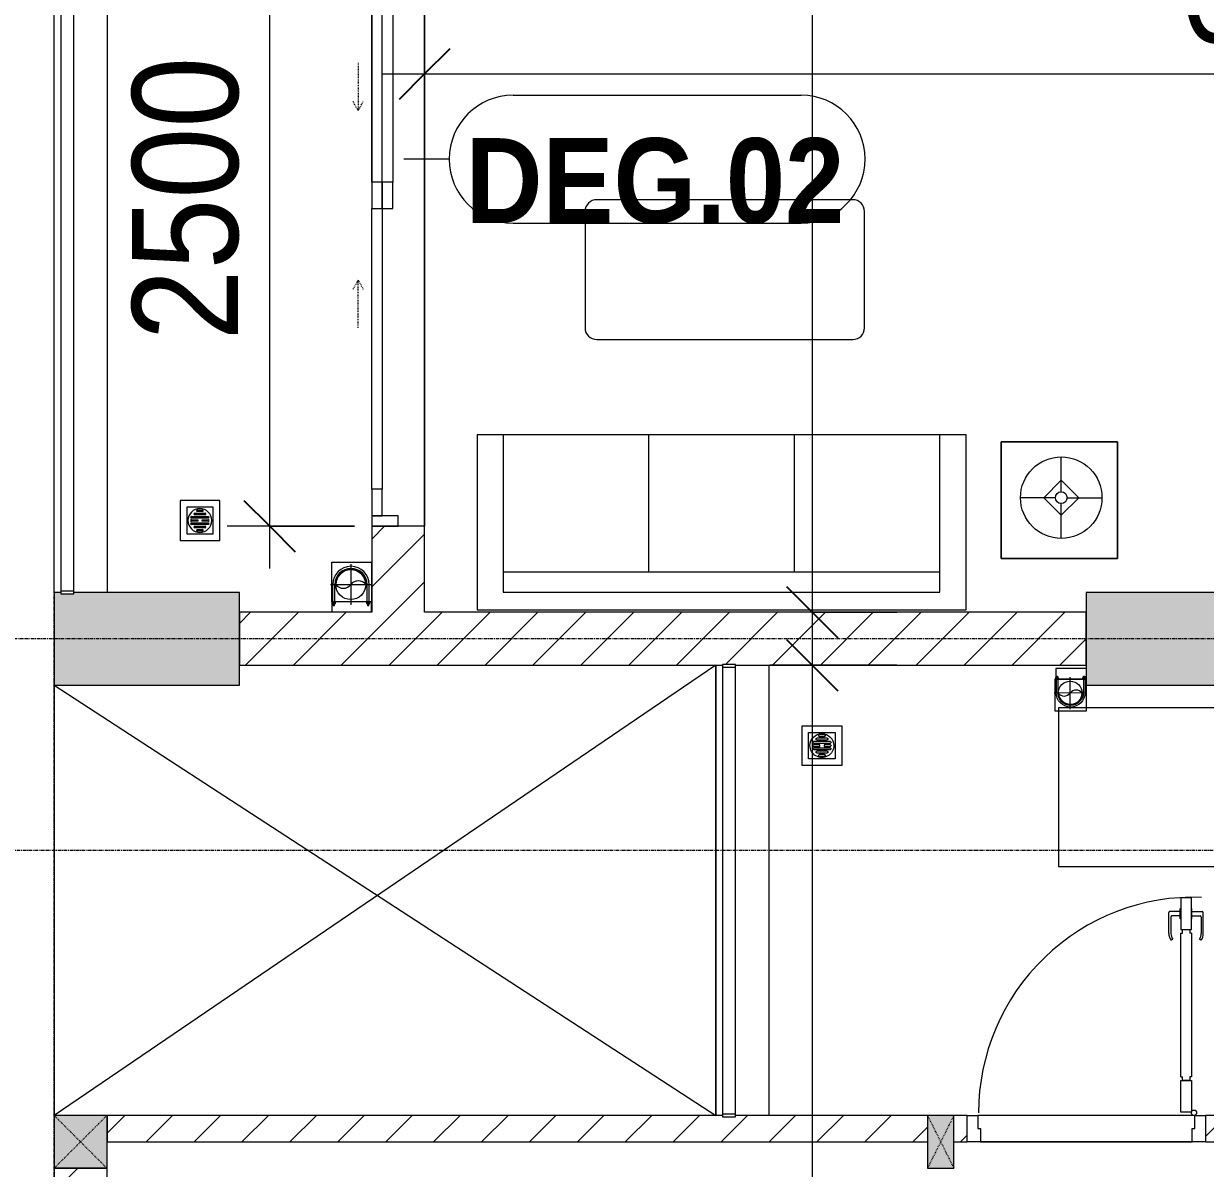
# Model space of a CAD drawing. Header units: millimetres. Extents: x 962 to 239635, y -15958 to 82755.
# Drawn here: x 95288 to 99753, y 43337 to 47660 of the extents above; entities that cross this region are included whole.
import ezdxf

# ---------------------------------------------------------------- set-up
doc = ezdxf.new("R2010")
doc.units = ezdxf.units.MM
for name, pattern in [('Dash', [6, 3, -3]), ('Grid Line', [22.225, 12.7, -3.175, 3.175, -3.175]), ('IMPORT-CENTER _2_', [40.64, 25.4, -5.08, 5.08, -5.08])]:
    doc.linetypes.add(name, pattern=pattern)
for name, color, linetype, lineweight in [('0-1', 7, 'Continuous', 5), ('A-ANNO-DIMS', 211, 'Continuous', 9), ('A-ANNO-DIMS-160', 211, 'Continuous', 9), ('A-DETL-GENF-1', 9, 'Continuous', 9), ('A-DETL-THIN-1', 151, 'Continuous', 9), ('A-DOOR', 31, 'Continuous', 9), ('A-DOOR-1', 254, 'Continuous', 9), ('A-DOOR-2', 9, 'Continuous', 9), ('A-DOOR-FRAM', 31, 'Continuous', 9), ('A-DOOR-HDLN', 31, 'Dash', 9), ('A-DOOR-IDEN', 31, 'Continuous', 9), ('A-FLOR-1', 250, 'Continuous', 9), ('A-FLOR-2', 9, 'Continuous', 9), ('A-FLOR-HRAL', 11, 'Continuous', 9), ('A-FLOR-HRAL-1', 254, 'Continuous', 9), ('A-FLOR-HRAL-2', 9, 'Continuous', 9), ('A-WALL', 113, 'Continuous', 9), ('A-WALL-1', 253, 'Continuous', 18), ('A-WALL-2', 9, 'Continuous', 9), ('A-WALL-3', 113, 'Continuous', 18), ('A-WALL-PATT-1', 10, 'Continuous', 9), ('A-WALL-PATT-2', 111, 'Continuous', 9), ('G-IMPT', 8, 'Continuous', 9), ('G-IMPT-1', 254, 'Continuous', 9), ('G-IMPT-2', 8, 'IMPORT-CENTER _2_', 9), ('I-FURN', 30, 'Continuous', 9), ('I-FURN-1', 254, 'Continuous', 9), ('M-EQPM', 50, 'Continuous', 9), ('S-COLS', 52, 'Continuous', 9), ('S-COLS-1', 52, 'Continuous', 5), ('S-COLS-2', 7, 'Continuous', 18), ('S-COLS-3', 254, 'Continuous', 9), ('S-COLS-4', 253, 'Continuous', 18), ('S-COLS-5', 52, 'Dash', 9), ('S-COLS-6', 52, 'Continuous', 18), ('S-COLS-HDLN', 52, 'Dash', 9), ('S-COLS-HDLN-1', 9, 'Dash', 9), ('S-GRID-1', 1, 'Grid Line', 9)]:
    doc.layers.add(name, color=color, linetype=linetype, lineweight=lineweight)
doc.styles.add('Arial_B_6', font='arialbd_0.ttf', dxfattribs={"width": 0.9, "height": 320})
doc.styles.add('UTM Avo', font='UTM Avo.ttf', dxfattribs={"width": 0.9, "height": 400})
doc.dimstyles.new('1_Dim_chi_tiet_2_5', dxfattribs={"dimscale": 304.8, "dimtxt": 399.720379, "dimasz": 0.629921, "dimexe": 0.524934, "dimexo": 0.0625, "dimgap": 0.052493, "dimtad": 1, "dimdec": 0, "dimrnd": 5, "dimzin": 0, "dimdsep": 46, "dimtxsty": 'UTM Avo', "dimblk1": 'OBLIQUE', "dimblk2": 'OBLIQUE', "dimsah": 1, "dimcen": 0.09, "dimdle": 0.524934, "dimazin": 0, "dimtfac": 1, "dimtdec": 4, "dimtix": 1, "dimtmove": 0, "dimatfit": 3, "dimfxl": 1.049869, "dimfxlon": 1, "dimtvp": 1, "dimtolj": 1, "dimtzin": 0, "dimarcsym": 2})
pattern_1 = [(45, (0, 0), (-90.50967, 90.50967), [])]
pattern_2 = [(45, (61750.9, 0), (-90.50967, 90.50967), [])]

# ---------------------------------------------------------------- blocks, each defined once
blk = doc.blocks.new('NCV_TKTC_KET CAU_rvt-1-TKCS_MB TẦNG 2')
at = {"layer": 'S-COLS-1'}
for points in [[(34352.6, 45161.9), (34352.6, 45511.9), (33727.6, 45511.9), (33727.6, 45506.9), (33677.6, 45506.9), (33677.6, 45511.9), (33652.6, 45511.9), (33652.6, 45161.9), (33727.6, 45161.9)], [(38852.6, 45161.9), (38852.6, 45511.9), (37552.6, 45511.9), (37552.6, 45161.9), (38381.4, 45161.9)]]:
    blk.add_hatch(color=256, dxfattribs=at).paths.add_polyline_path(points)
at = {"layer": 'A-FLOR-1'}
blk.add_line((36152.5, 45236.9), (36152.5, 43536.9), dxfattribs=at)
at = {"layer": 'S-COLS-2'}
for p, q in [((33652.6, 45511.9), (33652.6, 45161.9)), ((33677.6, 45511.9), (33652.6, 45511.9)), ((34352.6, 45511.9), (33727.6, 45511.9)), ((34352.6, 45161.9), (34352.6, 45511.9)), ((37552.6, 45511.9), (37552.6, 45161.9)), ((38852.6, 45511.9), (37552.6, 45511.9)), ((33652.6, 45161.9), (34352.6, 45161.9)), ((37552.6, 45161.9), (38852.6, 45161.9))]:
    blk.add_line(p, q, dxfattribs=at)
blk = doc.blocks.new('LOBBY_SOFA_1 - LOBBY_SOFA_1-901220-TKCS_MB TẦNG 2')
at = {"layer": 'I-FURN'}
for p, q in [((-2556, 0), (-2556, -660)), ((-708, 0), (-2556, 0)), ((-708, -660), (-708, 0)), ((-2457, -66), (-2457, -660)), ((-807, -66), (-2457, -66)), ((-807, -660), (-807, -66)), ((-807, -143), (-2457, -143)), ((-1907, -143), (-1907, -660)), ((-1357, -143), (-1357, -660)), ((-3128.2, -193.5), (-2688.2, -193.5)), ((-3128.2, -633.5), (-3128.2, -193.5)), ((-2688.2, -193.5), (-2688.2, -633.5)), ((-2915.4, -269), (-2915.4, -401)), ((-2915.4, -357), (-2981.4, -423)), ((-2849.4, -423), (-2915.4, -357)), ((-2937.4, -423), (-3069.4, -423)), ((-2981.4, -423), (-2915.4, -489)), ((-2915.4, -489), (-2849.4, -423)), ((-2915.4, -445), (-2915.4, -577)), ((-2893.4, -423), (-2761.4, -423)), ((-2688.2, -633.5), (-3128.2, -633.5)), ((-2556, -660), (-708, -660)), ((-1160.3, -1020.5), (-2128.3, -1020.5)), ((-2172.3, -1064.5), (-2172.3, -1504.5)), ((-1116.3, -1504.5), (-1116.3, -1064.5)), ((-2128.3, -1548.5), (-1160.3, -1548.5))]:
    blk.add_line(p, q, dxfattribs=at)
for radius in [154, 22]:
    blk.add_circle((-2915.4, -423), radius, dxfattribs=at)
for centre, start, end in [((-2128.3, -1064.5), 90, 180), ((-1160.3, -1064.5), 0, 90), ((-2128.3, -1504.5), 180, 270), ((-1160.3, -1504.5), 270, 0)]:
    blk.add_arc(centre, 44, start, end, dxfattribs=at)
at = {"layer": 'I-FURN-1'}
for p, q in [((-708, 0), (-2556, 0)), ((-2556, 0), (-2556, -660)), ((-708, -660), (-708, 0)), ((-2688.2, -193.5), (-3128.2, -193.5)), ((-3128.2, -193.5), (-3128.2, -633.5)), ((-2688.2, -633.5), (-2688.2, -193.5)), ((-3128.2, -633.5), (-2688.2, -633.5)), ((-2556, -660), (-708, -660)), ((-1160.3, -1020.5), (-2128.3, -1020.5)), ((-2172.3, -1064.5), (-2172.3, -1504.5)), ((-1116.3, -1504.5), (-1116.3, -1064.5)), ((-2128.3, -1548.5), (-1160.3, -1548.5))]:
    blk.add_line(p, q, dxfattribs=at)
for centre, start, end in [((-2128.3, -1064.5), 90, 180), ((-1160.3, -1064.5), 0, 90), ((-2128.3, -1504.5), 180, 270), ((-1160.3, -1504.5), 270, 0)]:
    blk.add_arc(centre, 44, start, end, dxfattribs=at)
blk = doc.blocks.new('MAY GIAT - MAY GIAT_dwg-348053-TKCS_MB TẦNG 2')
at = {"layer": 'G-IMPT-1', "flags": 128}
blk.add_lwpolyline([(5, 596.6), (5, 2.3), (605, 2.3), (605, 596.6)], close=True, dxfattribs=at)
blk = doc.blocks.new('MAY GIAT - MAY GIAT-348233-TKCS_MB TẦNG 2')
at = {"layer": 'I-FURN-1'}
for p, q in [((5, 596.6), (5, 2.3)), ((605, 596.6), (5, 596.6)), ((605, 2.3), (605, 596.6)), ((5, 2.3), (605, 2.3))]:
    blk.add_line(p, q, dxfattribs=at)
blk.add_blockref('MAY GIAT - MAY GIAT_dwg-348053-TKCS_MB TẦNG 2', (0, 0))
blk = doc.blocks.new('Railing - 50 x 10mm-901205-TKCS_MB TẦNG 2')
at = {"layer": 'A-FLOR-HRAL-2'}
for p, q in [((25, 5), (-25, 5)), ((-25, 5), (-25, -5)), ((25, -5), (25, 5)), ((-25, -5), (25, -5))]:
    blk.add_line(p, q, dxfattribs=at)
blk = doc.blocks.new('Railing - Railing-885226-TKCS_MB TẦNG 2')
at = {"layer": 'A-FLOR-HRAL-2'}
for p, q in [((13269.1, 35969.6), (13269.1, 34280.8)), ((13319.1, 34280.8), (13319.1, 35969.6))]:
    blk.add_line(p, q, dxfattribs=at)
for p in [(13294.1, 35974.6), (13294.1, 34275.8)]:
    blk.add_blockref('Railing - 50 x 10mm-901205-TKCS_MB TẦNG 2', p)
blk = doc.blocks.new('DOOR_CW_01 CANH MO-PANEL KINH - DIG_01-900x2200-CỬA NHÔM KÍNH-901215-TKCS_MB TẦNG 2')
at = {"layer": 'A-DETL-GENF-1'}
for p, q in [((-397, -182), (-397, -62)), ((-397, -62), (-357, -62)), ((-357, -62), (-357, -182)), ((-357, -182), (-397, -182)), ((-397, -196), (-391, -196)), ((-397, -738), (-397, -196)), ((-391, -196), (-391, -182)), ((-391, -182), (-363, -182)), ((-363, -182), (-363, -196)), ((-357, -196), (-363, -196)), ((-357, -196), (-357, -738)), ((-433.9, -711.2), (-427.3, -715.8)), ((-320.1, -711.2), (-326.7, -715.8)), ((-442, -737), (-442, -816.5)), ((-434, -799.5), (-434, -737)), ((-397, -738), (-391, -738)), ((-357, -752), (-397, -752)), ((-397, -752), (-397, -872)), ((-391, -752), (-391, -738)), ((-363, -752), (-391, -752)), ((-357, -738), (-363, -738)), ((-363, -738), (-363, -752)), ((-357, -872), (-357, -752)), ((-320, -799.5), (-320, -737)), ((-312, -737), (-312, -816.5)), ((-399, -803.5), (-430, -803.5)), ((-399, -792.2), (-399, -831.8)), ((-397, -792.2), (-399, -792.2)), ((-397, -792.2), (-397, -831.8)), ((-357, -792.2), (-357, -831.8)), ((-357, -792.2), (-355, -792.2)), ((-355, -792.2), (-355, -831.8)), ((-355, -803.5), (-324, -803.5)), ((-399, -820.5), (-438, -820.5)), ((-399, -831.8), (-397, -831.8)), ((-355, -831.8), (-357, -831.8)), ((-355, -820.5), (-316, -820.5)), ((-397, -872), (-357, -872))]:
    blk.add_line(p, q, dxfattribs=at)
blk.add_circle((-407, -60), 10, dxfattribs=at)
for centre, radius, start, end in [((-407, -60), 814, 268, 0), ((-397, -737), 45, 145, 180), ((-357, -737), 45, 360, 35), ((-397, -737), 37, 145, 180), ((-357, -737), 37, 0, 35), ((-430, -799.5), 4, 180, 270), ((-324, -799.5), 4, 270, 0), ((-438, -816.5), 4, 180, 270), ((-316, -816.5), 4, 270, 0)]:
    blk.add_arc(centre, radius, start, end, dxfattribs=at)
at = {"layer": 'A-DOOR-2'}
for p, q in [((-450, -50), (-450, 50)), ((-450, 50), (-400, 50)), ((-400, 50), (-400, 0)), ((400, 0), (400, 50)), ((400, 50), (450, 50)), ((450, 50), (450, -50)), ((-410, 0), (-410, -50)), ((-400, 0), (-410, 0)), ((410, 0), (400, 0)), ((410, -50), (410, 0)), ((-410, -50), (-450, -50)), ((-407, -50), (-382, -50)), ((450, -50), (410, -50))]:
    blk.add_line(p, q, dxfattribs=at)
blk = doc.blocks.new('G1_SOF - BO TRU - 100x200-745959-TKCS_MB TẦNG 2')
at = {"layer": 'S-COLS'}
blk.add_hatch(color=256, dxfattribs=at).paths.add_polyline_path([(-50, 100), (-50, -100), (50, -100), (50, 100)])
at = {"layer": 'S-COLS-4'}
for p, q in [((50, 100), (-50, 100)), ((-50, 100), (-50, -100)), ((50, -100), (50, 100)), ((-50, -100), (50, -100))]:
    blk.add_line(p, q, dxfattribs=at)
at = {"layer": 'S-COLS-HDLN-1'}
for p, q in [((50, 100), (-50, -100)), ((-50, 100), (50, -100))]:
    blk.add_line(p, q, dxfattribs=at)
blk = doc.blocks.new('NCV_TKTC_TANG 2_rvt-1-TKCS_MB TẦNG 2')
at = {"layer": 'A-WALL-PATT-1'}
h = blk.add_hatch(dxfattribs=at)
h.set_pattern_fill('FP_1', color=256, style=0, pattern_type=2)
h.set_pattern_definition(pattern_1)
h.paths.add_polyline_path([(36952.6, 43436.9), (36952.6, 43536.9), (36227.6, 43536.9), (36227.6, 43531.5), (36177.6, 43531.5), (36177.6, 43536.9), (33852.6, 43536.9), (33852.6, 43436.9), (36769.3, 43436.9)])
h = blk.add_hatch(dxfattribs=at)
h.set_pattern_fill('FP_1', color=256, style=0, pattern_type=2)
h.set_pattern_definition(pattern_1)
h.paths.add_polyline_path([(38052.6, 43436.9), (38052.6, 43536.9), (38002.6, 43536.9), (38002.6, 43436.9)])
h.paths.add_polyline_path([(37102.6, 43436.9), (37102.6, 43536.9), (37052.6, 43536.2), (37052.6, 43436.9)])
at = {"layer": 'A-FLOR-2'}
for p, q in [((34852.6, 48221.9), (34852.6, 47061.9)), ((35052.6, 48261.9), (35052.6, 45761.9)), ((35052.6, 45761.9), (35052.6, 48260.3)), ((37962.6, 43536.9), (37142.6, 43536.9)), ((37952.6, 43436.9), (37152.6, 43436.9)), ((37152.6, 43436.9), (37952.6, 43436.9))]:
    blk.add_line(p, q, dxfattribs=at)
at = {"layer": 'A-WALL-1'}
for p, q in [((36177.6, 43536.9), (33852.6, 43536.9)), ((33852.6, 43536.9), (33852.6, 43436.9)), ((36952.6, 43536.9), (36227.6, 43536.9)), ((37102.6, 43536.9), (37052.6, 43536.9)), ((37102.6, 43436.9), (37102.6, 43536.9)), ((38052.6, 43536.9), (38002.6, 43536.9)), ((38002.6, 43536.9), (38002.6, 43436.9)), ((33852.6, 43436.9), (36952.6, 43436.9)), ((37052.6, 43436.9), (37102.6, 43436.9)), ((38002.6, 43436.9), (38052.6, 43436.9))]:
    blk.add_line(p, q, dxfattribs=at)
at = {"layer": 'A-WALL-2'}
for p, q in [((36152.6, 43536.9), (36152.6, 45236.9)), ((36352.6, 45236.9), (36352.6, 43536.9))]:
    blk.add_line(p, q, dxfattribs=at)
at = {"layer": 'A-DOOR-1', "rotation": 180}
blk.add_blockref('DOOR_CW_01 CANH MO-PANEL KINH - DIG_01-900x2200-CỬA NHÔM KÍNH-901215-TKCS_MB TẦNG 2', (37552.6, 43486.9), dxfattribs=at)
at = {"layer": 'A-FLOR-HRAL-1'}
blk.add_blockref('Railing - Railing-885226-TKCS_MB TẦNG 2', (22908.5, 9260.7), dxfattribs=at)
at = {"layer": 'I-FURN-1'}
for name, p, rotation in [('LOBBY_SOFA_1 - LOBBY_SOFA_1-901220-TKCS_MB TẦNG 2', (34542.6, 45446.9), 180), ('MAY GIAT - MAY GIAT-348233-TKCS_MB TẦNG 2', (38044.8, 44471.5), 89.99999999999874)]:
    blk.add_blockref(name, p, dxfattribs=dict(at, rotation=rotation))
at = {"layer": 'S-COLS-3'}
blk.add_blockref('G1_SOF - BO TRU - 100x200-745959-TKCS_MB TẦNG 2', (37002.6, 43436.9), dxfattribs=at)
blk = doc.blocks.new('TKTC_XREF_251221_MB TANG 2-7 - TKTC_XREF_260130_MB TANG 2-5_dwg_$cc-4746808-TKCS_MB TẦNG 2')
at = {"layer": 'G-IMPT-2'}
for p, q in [((0, -0.673), (0, 0.673)), ((-0.673, 0), (0.673, 0))]:
    blk.add_line(p, q, dxfattribs=at)
at = {"layer": 'M-EQPM'}
blk.add_circle((0, 0), 0.5, dxfattribs=at)
for centre, radius, start, end in [((0, 0), 0.5, 90, 270), ((0.188, 0.25), 0.313, 126.8699, 233.1301), ((-0.188, -0.25), 0.313, 306.8699, 53.1301)]:
    blk.add_arc(centre, radius, start, end, dxfattribs=at)
blk = doc.blocks.new('TKTC_XREF_251221_MB TANG 2-7 - TKTC_XREF_260130_MB TANG 2-5_dwg_CUM U_DN100-4746796-TKCS_MB TẦNG 2')
at = {"layer": 'G-IMPT'}
blk.add_hatch(color=256, dxfattribs=at).paths.add_polyline_path([(0, 61), (0, 57), (14.8, 55.1), (28.5, 49.4), (40.3, 40.3), (49.4, 28.5), (55.1, 14.8), (57, 0), (55.1, -14.8), (49.4, -28.5), (40.3, -40.3), (28.5, -49.4), (14.8, -55.1), (0, -57), (0, -61), (15.8, -58.9), (30.5, -52.8), (43.1, -43.1), (52.8, -30.5), (58.9, -15.8), (61, 0), (58.9, 15.8), (52.8, 30.5), (43.1, 43.1), (30.5, 52.8), (15.8, 58.9)])
for p, q in [((-79.1, 66.6), (-79.1, 63.4)), ((-76.6, 66.6), (-76.6, 63.4)), ((-74.6, 66.6), (-74.6, 63.4)), ((-72.7, 69.3), (-72.7, 60.7)), ((-66.9, 67.9), (-71.7, 67.9)), ((-66.9, 62.1), (-71.7, 62.1)), ((-65, 69), (0, 69)), ((-79.1, -63.4), (-79.1, -66.6)), ((-76.6, -63.4), (-76.6, -66.6)), ((-74.6, -63.4), (-74.6, -66.6)), ((-72.7, -60.7), (-72.7, -69.3)), ((-66.9, -62.1), (-71.7, -62.1)), ((-66.9, -67.9), (-71.7, -67.9)), ((-65, -69), (0, -69))]:
    blk.add_line(p, q, dxfattribs=at)
at = {"layer": 'G-IMPT', "flags": 128}
for points in [[(-72.7, 67.6), (-78.1, 67.6), (-78.1, 62.4), (-72.7, 62.4)], [(-71.7, 59.2), (-66.9, 59.2), (-66.9, 70.8), (-71.7, 70.8)], [(-66.9, 70.8), (-66.9, 72.7), (-65, 72.7), (-65, 57.3), (-66.9, 57.3), (-66.9, 59.2)], [(-65, 61), (0, 61), (0, 57)], [(-72.7, -62.4), (-78.1, -62.4), (-78.1, -67.6), (-72.7, -67.6)], [(-71.7, -70.8), (-66.9, -70.8), (-66.9, -59.2), (-71.7, -59.2)], [(-66.9, -59.2), (-66.9, -57.3), (-65, -57.3), (-65, -72.7), (-66.9, -72.7), (-66.9, -70.8)], [(-65, -61), (0, -61), (0, -57)]]:
    blk.add_lwpolyline(points, dxfattribs=at)
at = {"layer": 'G-IMPT'}
for centre, radius, start, end in [((-78.1, 66.6), 0.96, 90, 180), ((-78.1, 63.4), 0.96, 180, 270), ((-71.1, 69.3), 1.56, 112.6199, 247.3801), ((-67.9, 65), 4.8, 143.1301, 216.8699), ((-71.1, 60.7), 1.56, 112.6199, 247.3801), ((0, 0), 69, 270, 90), ((0, 0), 61, 270, 90), ((0, 0), 57, 270, 90), ((-78.1, -63.4), 0.96, 90, 180), ((-78.1, -66.6), 0.96, 180, 270), ((-71.1, -60.7), 1.56, 112.6199, 247.3801), ((-67.9, -65), 4.8, 143.1301, 216.8699), ((-71.1, -69.3), 1.56, 112.6199, 247.3801)]:
    blk.add_arc(centre, radius, start, end, dxfattribs=at)
blk = doc.blocks.new('TKTC_XREF_251221_MB TANG 2-7 - TKTC_XREF_260130_MB TANG 2-5_dwg_$cc-4746798-TKCS_MB TẦNG 2')
at = {"layer": 'G-IMPT-2'}
for p, q in [((0, -0.673), (0, 0.673)), ((-0.673, 0), (0.673, 0))]:
    blk.add_line(p, q, dxfattribs=at)
at = {"layer": 'M-EQPM'}
blk.add_circle((0, 0), 0.5, dxfattribs=at)
for centre, radius, start, end in [((0, 0), 0.5, 90, 270), ((0.188, 0.25), 0.313, 126.8699, 233.1301), ((-0.188, -0.25), 0.313, 306.8699, 53.1301)]:
    blk.add_arc(centre, radius, start, end, dxfattribs=at)
blk = doc.blocks.new('TKTC_XREF_251221_MB TANG 2-7 - TKTC_XREF_260130_MB TANG 2-5_dwg_CUM U_DN100-4746799-TKCS_MB TẦNG 2')
at = {"layer": 'G-IMPT'}
blk.add_hatch(color=256, dxfattribs=at).paths.add_polyline_path([(0, 61), (15.8, 58.9), (30.5, 52.8), (43.1, 43.1), (52.8, 30.5), (58.9, 15.8), (61, 0), (58.9, -15.8), (52.8, -30.5), (43.1, -43.1), (30.5, -52.8), (15.8, -58.9), (0, -61), (0, -57), (14.8, -55.1), (28.5, -49.4), (40.3, -40.3), (49.4, -28.5), (55.1, -14.8), (57, 0), (55.1, 14.8), (49.4, 28.5), (40.3, 40.3), (28.5, 49.4), (14.8, 55.1), (0, 57)])
for p, q in [((-79.1, 66.6), (-79.1, 63.4)), ((-76.6, 66.6), (-76.6, 63.4)), ((-74.6, 66.6), (-74.6, 63.4)), ((-72.7, 69.3), (-72.7, 60.7)), ((-66.9, 67.9), (-71.7, 67.9)), ((-66.9, 62.1), (-71.7, 62.1)), ((-65, 69), (0, 69)), ((-79.1, -63.4), (-79.1, -66.6)), ((-76.6, -63.4), (-76.6, -66.6)), ((-74.6, -63.4), (-74.6, -66.6)), ((-72.7, -60.7), (-72.7, -69.3)), ((-66.9, -62.1), (-71.7, -62.1)), ((-66.9, -67.9), (-71.7, -67.9)), ((-65, -69), (0, -69))]:
    blk.add_line(p, q, dxfattribs=at)
at = {"layer": 'G-IMPT', "flags": 128}
for points in [[(-72.7, 67.6), (-78.1, 67.6), (-78.1, 62.4), (-72.7, 62.4)], [(-71.7, 59.2), (-66.9, 59.2), (-66.9, 70.8), (-71.7, 70.8)], [(-66.9, 70.8), (-66.9, 72.7), (-65, 72.7), (-65, 57.3), (-66.9, 57.3), (-66.9, 59.2)], [(-65, 61), (0, 61), (0, 57)], [(-72.7, -62.4), (-78.1, -62.4), (-78.1, -67.6), (-72.7, -67.6)], [(-71.7, -70.8), (-66.9, -70.8), (-66.9, -59.2), (-71.7, -59.2)], [(-66.9, -59.2), (-66.9, -57.3), (-65, -57.3), (-65, -72.7), (-66.9, -72.7), (-66.9, -70.8)], [(-65, -61), (0, -61), (0, -57)]]:
    blk.add_lwpolyline(points, dxfattribs=at)
at = {"layer": 'G-IMPT'}
for centre, radius, start, end in [((-78.1, 66.6), 0.96, 90, 180), ((-78.1, 63.4), 0.96, 180, 270), ((-71.1, 69.3), 1.56, 112.6199, 247.3801), ((-67.9, 65), 4.8, 143.1301, 216.8699), ((-71.1, 60.7), 1.56, 112.6199, 247.3801), ((0, 0), 69, 270, 90), ((0, 0), 61, 270, 90), ((0, 0), 57, 270, 90), ((-78.1, -63.4), 0.96, 90, 180), ((-78.1, -66.6), 0.96, 180, 270), ((-71.1, -60.7), 1.56, 112.6199, 247.3801), ((-67.9, -65), 4.8, 143.1301, 216.8699), ((-71.1, -69.3), 1.56, 112.6199, 247.3801)]:
    blk.add_arc(centre, radius, start, end, dxfattribs=at)
blk = doc.blocks.new('TKTC_XREF_251221_MB TANG 2-7 - TKTC_XREF_260130_MB TANG 2-5_dwg_THU NUOC - THU NUOC-444531-TKCS_MB TẦNG 1-4746810-TKCS_MB TẦNG 2')
at = {"layer": 'G-IMPT'}
for p, q in [((-23.3, 10.8), (40.9, 10.8)), ((40.9, 4.8), (-23.3, 4.8)), ((-11, 23.3), (28.5, 23.3)), ((28.5, 17.3), (-11, 17.3)), ((-1.1, 35.6), (18.5, 35.6)), ((18.5, 29.6), (-1.1, 29.6)), ((-23.3, -13.6), (40.9, -13.6)), ((40.9, -19.6), (-23.3, -19.6)), ((-11, -26.1), (28.5, -26.1)), ((28.5, -32.1), (-11, -32.1)), ((-1.1, -38.5), (18.5, -38.5)), ((18.5, -44.5), (-1.1, -44.5))]:
    blk.add_line(p, q, dxfattribs=at)
at = {"layer": 'G-IMPT', "flags": 128}
for points in [[(83.7, -79.4), (83.7, 70.6), (-66.3, 70.6), (-66.3, -79.4)], [(58.7, -54.4), (58.7, 45.6), (-41.3, 45.6), (-41.3, -54.4)]]:
    blk.add_lwpolyline(points, close=True, dxfattribs=at)
for points in [[(-23.3, -1.2), (0.7, -1.2), (0.7, -7.2), (-23.3, -7.2)], [(40.9, -7.2), (16.7, -7.2), (16.7, -1.2), (40.9, -1.2)]]:
    blk.add_lwpolyline(points, dxfattribs=at)
at = {"layer": 'G-IMPT'}
for centre, radius, start, end in [((8.7, -4.4), 45, 360, 180), ((8.7, -4.4), 45, 360, 180), ((-23.3, 7.8), 3, 90, 270), ((-11, 20.3), 3, 90, 270), ((-1.1, 32.6), 3, 90, 270), ((18.5, 32.6), 3, 270, 90), ((28.5, 20.3), 3, 270, 90), ((40.9, 7.8), 3, 270, 90), ((8.7, -4.4), 45, 180, 360), ((8.7, -4.4), 45, 180, 360), ((-23.3, -4.2), 3, 90, 270), ((-23.3, -16.6), 3, 90, 270), ((-11, -29.1), 3, 90, 270), ((-1.1, -41.5), 3, 90, 270), ((18.5, -41.5), 3, 270, 90), ((28.5, -29.1), 3, 270, 90), ((40.9, -4.2), 3, 270, 90), ((40.9, -16.6), 3, 270, 90)]:
    blk.add_arc(centre, radius, start, end, dxfattribs=at)
blk = doc.blocks.new('TKTC_XREF_251221_MB TANG 2-7 - TKTC_XREF_260130_MB TANG 2-5_dwg_THU NUOC - THU NUOC-444531-TKCS_MB TẦNG 1-4746804-TKCS_MB TẦNG 2')
at = {"layer": 'G-IMPT'}
for p, q in [((-23.3, 10.8), (40.9, 10.8)), ((40.9, 4.8), (-23.3, 4.8)), ((-11, 23.3), (28.5, 23.3)), ((28.5, 17.3), (-11, 17.3)), ((-1.1, 35.6), (18.5, 35.6)), ((18.5, 29.6), (-1.1, 29.6)), ((-23.3, -13.6), (40.9, -13.6)), ((40.9, -19.6), (-23.3, -19.6)), ((-11, -26.1), (28.5, -26.1)), ((28.5, -32.1), (-11, -32.1)), ((-1.1, -38.5), (18.5, -38.5)), ((18.5, -44.5), (-1.1, -44.5))]:
    blk.add_line(p, q, dxfattribs=at)
at = {"layer": 'G-IMPT', "flags": 128}
for points in [[(83.7, -79.4), (83.7, 70.6), (-66.3, 70.6), (-66.3, -79.4)], [(58.7, -54.4), (58.7, 45.6), (-41.3, 45.6), (-41.3, -54.4)]]:
    blk.add_lwpolyline(points, close=True, dxfattribs=at)
for points in [[(-23.3, -1.2), (0.7, -1.2), (0.7, -7.2), (-23.3, -7.2)], [(40.9, -7.2), (16.7, -7.2), (16.7, -1.2), (40.9, -1.2)]]:
    blk.add_lwpolyline(points, dxfattribs=at)
at = {"layer": 'G-IMPT'}
for centre, radius, start, end in [((8.7, -4.4), 45, 360, 180), ((8.7, -4.4), 45, 360, 180), ((-23.3, 7.8), 3, 90, 270), ((-11, 20.3), 3, 90, 270), ((-1.1, 32.6), 3, 90, 270), ((18.5, 32.6), 3, 270, 90), ((28.5, 20.3), 3, 270, 90), ((40.9, 7.8), 3, 270, 90), ((8.7, -4.4), 45, 180, 360), ((8.7, -4.4), 45, 180, 360), ((-23.3, -4.2), 3, 90, 270), ((-23.3, -16.6), 3, 90, 270), ((-11, -29.1), 3, 90, 270), ((-1.1, -41.5), 3, 90, 270), ((18.5, -41.5), 3, 270, 90), ((28.5, -29.1), 3, 270, 90), ((40.9, -4.2), 3, 270, 90), ((40.9, -16.6), 3, 270, 90)]:
    blk.add_arc(centre, radius, start, end, dxfattribs=at)
blk = doc.blocks.new('TKTC_XREF_251221_MB TANG 2-7 - TKTC_XREF_251221_MB TANG 2-7-2039446-TKCS_MB TẦNG 2')
at = {"layer": 'M-EQPM'}
for p, q in [((1049.5, 28389.8), (1199.8, 28389.8)), ((1049.5, 28240.1), (1049.5, 28389.8)), ((1199.8, 28389.8), (1199.8, 28240.1)), ((1049.2, 28240), (1049.5, 28200)), ((1199.7, 28240), (1049.2, 28240)), ((1199.8, 28240.1), (1049.5, 28240.1)), ((1199.9, 28200), (1199.7, 28240)), ((3785.2, 27988), (3785.2, 27948)), ((3900, 27988), (3785.2, 27988)), ((0, 27925), (0, 26300)), ((3781.5, 27948), (3781.5, 27828)), ((3900, 27948), (3781.5, 27948)), ((3785.2, 27948), (3900, 27948)), ((3901, 27828), (3901, 27925)), ((3781.5, 27828), (3901, 27828))]:
    blk.add_line(p, q, dxfattribs=at)
blk.add_blockref('TKTC_XREF_251221_MB TANG 2-7 - TKTC_XREF_260130_MB TANG 2-5_dwg_THU NUOC - THU NUOC-444531-TKCS_MB TẦNG 1-4746804-TKCS_MB TẦNG 2', (542.3, 28551.2))
for name, p, xscale, yscale, zscale, rotation in [('TKTC_XREF_251221_MB TANG 2-7 - TKTC_XREF_260130_MB TANG 2-5_dwg_$cc-4746808-TKCS_MB TẦNG 2', (1121, 28305), 113.7150000000073, 113.7150000000073, 113.7150000000073, 269.9990086637467), ('TKTC_XREF_251221_MB TANG 2-7 - TKTC_XREF_260130_MB TANG 2-5_dwg_CUM U_DN100-4746796-TKCS_MB TẦNG 2', (1121.9, 28305), 0.9975000000000007, 0.9975000000000007, 0.9975000000000007, 90.00099133829464), ('TKTC_XREF_251221_MB TANG 2-7 - TKTC_XREF_260130_MB TANG 2-5_dwg_$cc-4746798-TKCS_MB TẦNG 2', (3839.1, 27895.1), 90.00000000005122, 90.00000000005122, 90.00000000005122, 90.37402677993775)]:
    blk.add_blockref(name, p, dxfattribs=dict(xscale=xscale, yscale=yscale, zscale=zscale, rotation=rotation))
at = {"extrusion": (0, 0, -1), "xscale": 0.7894736842105242, "yscale": 0.7894736842105242, "zscale": -0.7894736842105242, "rotation": 269.9999999984438}
blk.add_blockref('TKTC_XREF_251221_MB TANG 2-7 - TKTC_XREF_260130_MB TANG 2-5_dwg_CUM U_DN100-4746799-TKCS_MB TẦNG 2', (-3840.8, 27896.7), dxfattribs=at)
at = {"extrusion": (0, 0, -1), "zscale": -1, "rotation": 180}
blk.add_blockref('TKTC_XREF_251221_MB TANG 2-7 - TKTC_XREF_260130_MB TANG 2-5_dwg_THU NUOC - THU NUOC-444531-TKCS_MB TẦNG 1-4746810-TKCS_MB TẦNG 2', (-2892.4, 27692.3), dxfattribs=at)
blk = doc.blocks.new('Railing - 50 x 10mm-1251311-TKCS_MB TẦNG 2')
at = {"layer": 'A-FLOR-HRAL'}
for p, q in [((25, 5), (-25, 5)), ((-25, 5), (-25, -5)), ((25, -5), (25, 5)), ((-25, -5), (25, -5))]:
    blk.add_line(p, q, dxfattribs=at)
blk = doc.blocks.new('Railing - Railing-3231129-TKCS_MB TẦNG 2')
at = {"layer": 'A-FLOR-HRAL'}
for p, q in [((33677.6, 48436.9), (33677.6, 45516.9)), ((33727.6, 45516.9), (33727.6, 48436.9))]:
    blk.add_line(p, q, dxfattribs=at)
for p in [(33702.6, 48444.5), (33702.6, 45511.9)]:
    blk.add_blockref('Railing - 50 x 10mm-1251311-TKCS_MB TẦNG 2', p)
blk = doc.blocks.new('DEG_02-DEG_03 - DEG_02-2500x2400mm-CỬA ĐI 02 CÁNH TRƯỢT-625766-TKCS_MB TẦNG 2')
at = {"layer": 'A-DOOR'}
for p, q in [((-1110, 100), (-1210, 100)), ((-1210, 100), (-1210, 60)), ((-1110, 60), (-1110, 100)), ((-1110, 100), (-50, 100)), ((50, 100), (-50, 100)), ((-50, 100), (-50, 60)), ((50, 60), (50, 100)), ((-1210, 60), (-1110, 60)), ((-50, 60), (-1110, 60)), ((50, 60), (-50, 60)), ((-50, 60), (-50, 20)), ((-50, 60), (50, 60)), ((50, 20), (50, 60)), ((50, 60), (1110, 60)), ((1210, 60), (1110, 60)), ((1110, 60), (1110, 20)), ((1210, 20), (1210, 60)), ((-50, 20), (50, 20)), ((1110, 20), (50, 20)), ((1110, 20), (1210, 20))]:
    blk.add_line(p, q, dxfattribs=at)
at = {"layer": 'A-DOOR-FRAM'}
for p, q in [((-1210, 100), (-1250, 100)), ((-1250, 100), (-1250, 0)), ((-1210, 0), (-1210, 100)), ((1250, 100), (1210, 100)), ((1210, 100), (1210, 0)), ((1250, 0), (1250, 100)), ((-1250, 0), (-1210, 0)), ((1210, 0), (1250, 0))]:
    blk.add_line(p, q, dxfattribs=at)
at = {"layer": 'A-DOOR-HDLN'}
for p, q in [((-500.4, 151.1), (-320.4, 151.1)), ((-320.4, 151.1), (-355, 171.1)), ((-320.4, 151.1), (-355, 131.1)), ((320.4, 151.1), (355, 171.1)), ((320.4, 151.1), (355, 131.1)), ((500.4, 151.1), (320.4, 151.1))]:
    blk.add_line(p, q, dxfattribs=at)
blk = doc.blocks.new('G1_SOF - BO TRU - 200x200-3052400-TKCS_MB TẦNG 2')
at = {"layer": 'S-COLS-HDLN'}
for p, q in [((-100, 100), (100, -100)), ((100, 100), (-100, -100))]:
    blk.add_line(p, q, dxfattribs=at)
blk = doc.blocks.new('DIMBLOCK183-TKCS_MB TẦNG 2')
at = {"layer": 'A-ANNO-DIMS-160'}
for p, q in [((96218.1, 45601.9), (96218.1, 48421.9)), ((96538.1, 48261.9), (96058.1, 48261.9)), ((96218.1, 48261.9), (96538.1, 48261.9)), ((96538.1, 45761.9), (96058.1, 45761.9)), ((96218.1, 45761.9), (96538.1, 45761.9))]:
    blk.add_line(p, q, dxfattribs=at)
at = {"layer": 'A-ANNO-DIMS-160', "lineweight": 25}
for p, q in [((96218.1, 48261.9), (96122.1, 48357.9)), ((96218.1, 48261.9), (96314.1, 48165.9)), ((96218.1, 45761.9), (96122.1, 45857.9)), ((96218.1, 45761.9), (96314.1, 45665.9))]:
    blk.add_line(p, q, dxfattribs=at)
at = {"layer": 'A-ANNO-DIMS-160', "color": 0, "insert": (95698.5, 46464.2), "char_height": 400, "width": 1314.636, "attachment_point": 1, "rotation": 90, "line_spacing_factor": 1.110334, "style": 'UTM Avo'}
blk.add_mtext('2500', dxfattribs=at)
blk = doc.blocks.new('_Oblique')
at = {"color": 0, "linetype": 'ByBlock', "lineweight": -2}
blk.add_line((-0.5, -0.5), (0.5, 0.5), dxfattribs=at)
blk = doc.blocks.new('STN_Door Tag - STN_Door Tag-1788670-TKCS_MB TẦNG 2')
at = {"layer": 'A-DOOR-IDEN'}
for p, q in [((-3.37, 1.495), (3.431, 1.495)), ((-3.37, -1.524), (3.431, -1.524))]:
    blk.add_line(p, q, dxfattribs=at)
for centre, start, end in [((-3.37, -0.015), 90, 270), ((3.431, -0.015), 270, 90)]:
    blk.add_arc(centre, 1.509, start, end, dxfattribs=at)
blk = doc.blocks.new('DIMBLOCK253-TKCS_MB TẦNG 2')
at = {"layer": 'A-ANNO-DIMS-160'}
for p, q in [((98268.3, 45396.9), (98268.3, 37076.9)), ((98588.3, 45236.9), (98108.3, 45236.9)), ((98268.3, 45236.9), (98588.3, 45236.9)), ((98588.3, 37236.9), (98108.3, 37236.9)), ((98268.3, 37236.9), (98588.3, 37236.9))]:
    blk.add_line(p, q, dxfattribs=at)
at = {"layer": 'A-ANNO-DIMS-160', "lineweight": 25}
for p, q in [((98268.3, 45236.9), (98172.3, 45332.9)), ((98268.3, 45236.9), (98364.3, 45140.9)), ((98268.3, 37236.9), (98172.3, 37332.9)), ((98268.3, 37236.9), (98364.3, 37140.9))]:
    blk.add_line(p, q, dxfattribs=at)
at = {"layer": 'A-ANNO-DIMS-160', "color": 0, "insert": (97748.6, 40689.2), "char_height": 400, "width": 1314.636, "attachment_point": 1, "rotation": 90, "line_spacing_factor": 1.110334, "style": 'UTM Avo'}
blk.add_mtext('8000', dxfattribs=at)
blk = doc.blocks.new('DIMBLOCK254-TKCS_MB TẦNG 2')
at = {"layer": 'A-ANNO-DIMS-160'}
for p, q in [((96803.5, 47790.3), (96803.5, 47310.3)), ((96803.5, 47470.3), (96803.5, 47790.3)), ((103603.5, 47790.3), (103603.5, 47310.3)), ((103603.5, 47470.3), (103603.5, 47790.3)), ((96643.5, 47470.3), (103763.5, 47470.3))]:
    blk.add_line(p, q, dxfattribs=at)
at = {"layer": 'A-ANNO-DIMS-160', "lineweight": 25}
for p, q in [((96803.5, 47470.3), (96899.5, 47566.3)), ((103603.5, 47470.3), (103699.5, 47566.3)), ((96803.5, 47470.3), (96707.5, 47374.3)), ((103603.5, 47470.3), (103507.5, 47374.3))]:
    blk.add_line(p, q, dxfattribs=at)
at = {"layer": 'A-ANNO-DIMS-160', "color": 0, "insert": (99655.7, 47989.9), "char_height": 400, "width": 1314.636, "attachment_point": 1, "line_spacing_factor": 1.110334, "style": 'UTM Avo'}
blk.add_mtext('6800', dxfattribs=at)
blk = doc.blocks.new('DIMBLOCK255-TKCS_MB TẦNG 2')
at = {"layer": 'A-ANNO-DIMS-160'}
for p, q in [((98268.3, 53596.9), (98268.3, 45276.9)), ((98588.3, 53436.9), (98108.3, 53436.9)), ((98268.3, 53436.9), (98588.3, 53436.9)), ((98588.3, 45436.9), (98108.3, 45436.9)), ((98268.3, 45436.9), (98588.3, 45436.9))]:
    blk.add_line(p, q, dxfattribs=at)
at = {"layer": 'A-ANNO-DIMS-160', "lineweight": 25}
for p, q in [((98268.3, 53436.9), (98172.3, 53532.9)), ((98268.3, 53436.9), (98364.3, 53340.9)), ((98268.3, 45436.9), (98172.3, 45532.9)), ((98268.3, 45436.9), (98364.3, 45340.9))]:
    blk.add_line(p, q, dxfattribs=at)
at = {"layer": 'A-ANNO-DIMS-160', "color": 0, "insert": (97748.6, 48889.2), "char_height": 400, "width": 1314.636, "attachment_point": 1, "rotation": 90, "line_spacing_factor": 1.110334, "style": 'UTM Avo'}
blk.add_mtext('8000', dxfattribs=at)

msp = doc.modelspace()

# ---------------------------------------------------------------- hatches: boundary and pattern name
at = {"layer": 'A-WALL-PATT-2'}
h = msp.add_hatch(dxfattribs=at)
h.set_pattern_fill('FP_1', color=256, style=0, pattern_type=2)
h.set_pattern_definition(pattern_2)
h.paths.add_polyline_path([(96803.5, 45436.9), (96803.5, 45761.9), (96603.5, 45761.9), (96603.5, 45436.9)])
h.paths.add_polyline_path([(96603.5, 48261.9), (96803.5, 48261.9), (96803.5, 48436.9), (96603.5, 48436.9)])
h = msp.add_hatch(dxfattribs=at)
h.set_pattern_fill('FP_1', color=256, style=0, pattern_type=2)
h.set_pattern_definition(pattern_2)
h.paths.add_polyline_path([(99303.5, 45236.9), (99303.5, 45436.9), (96103.5, 45436.9), (96103.5, 45236.9), (97928.5, 45236.9), (97928.5, 45240.3), (97978.5, 45240.3), (97978.5, 45236.9), (98520.2, 45236.9)])
h = msp.add_hatch(dxfattribs=at)
h.set_pattern_fill('FP_1', color=256, style=0, pattern_type=2)
h.set_pattern_definition(pattern_2)
h.paths.add_polyline_path([(95403.5, 40586.9), (95603.5, 40586.9), (95603.5, 41437.4), (95403.5, 41437.4)])
h.paths.add_polyline_path([(95603.5, 42837.4), (95603.5, 43336.9), (95403.5, 43336.9), (95403.5, 42837.4)])
at = {"layer": 'S-COLS-1'}
msp.add_hatch(color=256, dxfattribs=at).paths.add_polyline_path([(95603.5, 43336.9), (95603.5, 43536.9), (95403.5, 43536.9), (95403.5, 43336.9)])

# ---------------------------------------------------------------- linework, layer by layer
at = {"layer": 'A-DETL-THIN-1'}
for p, q in [((97903.5, 45236.9), (95403.5, 43536.9)), ((95403.4, 45161.9), (97903.5, 43536.9))]:
    msp.add_line(p, q, dxfattribs=at)
at = {"layer": 'A-DOOR-IDEN'}
msp.add_line((96725.3, 47150.4), (96896.5, 47150.4), dxfattribs=at)
at = {"layer": 'A-WALL'}
for p, q in [((95403.5, 45511.9), (95403.5, 48436.9)), ((95603.5, 48436.9), (95603.5, 45511.9)), ((96603.5, 47061.9), (96603.5, 48221.9)), ((96803.5, 48261.9), (96803.5, 45761.9)), ((95603.5, 43336.9), (95403.5, 43336.9))]:
    msp.add_line(p, q, dxfattribs=at)
at = {"layer": 'A-WALL-3'}
for p, q in [((96803.5, 45761.9), (96603.5, 45761.9)), ((96603.5, 45761.9), (96603.5, 45436.9)), ((96803.5, 45436.9), (96803.5, 45761.9)), ((96603.5, 45436.9), (96103.5, 45436.9)), ((96103.5, 45436.9), (96103.5, 45236.9)), ((99303.5, 45436.9), (96803.5, 45436.9)), ((99303.5, 45236.9), (99303.5, 45436.9)), ((96103.5, 45236.9), (97928.5, 45236.9)), ((97978.5, 45236.9), (99303.5, 45236.9)), ((95403.5, 43336.9), (95403.5, 42837.4)), ((95603.5, 42837.4), (95603.5, 43336.9))]:
    msp.add_line(p, q, dxfattribs=at)
at = {"layer": 'S-COLS'}
msp.add_line((95403.5, 43336.9), (95603.5, 43336.9), dxfattribs=at)
at = {"layer": 'S-COLS-6'}
for p, q in [((95603.5, 43536.9), (95403.5, 43536.9)), ((95403.5, 43536.9), (95403.5, 43336.9)), ((95603.5, 43336.9), (95603.5, 43536.9))]:
    msp.add_line(p, q, dxfattribs=at)
at = {"layer": 'S-GRID-1'}
for p, q in [((95403.5, 19351.6), (95403.5, 76542.3)), ((98285.4, 45336.9), (94285.4, 45336.9)), ((187383.6, 45336.9), (98285.4, 45336.9)), ((96253.4, 44536.9), (92253.4, 44536.9)), ((189415.6, 44536.9), (96253.4, 44536.9))]:
    msp.add_line(p, q, dxfattribs=at)

# ---------------------------------------------------------------- block references
at = {"layer": '0-1'}
for name in ['NCV_TKTC_KET CAU_rvt-1-TKCS_MB TẦNG 2', 'NCV_TKTC_TANG 2_rvt-1-TKCS_MB TẦNG 2']:
    msp.add_blockref(name, (61750.9, 0), dxfattribs=at)
at = {"layer": 'A-DOOR', "rotation": 89.9999999999999}
msp.add_blockref('DEG_02-DEG_03 - DEG_02-2500x2400mm-CỬA ĐI 02 CÁNH TRƯỢT-625766-TKCS_MB TẦNG 2', (96703.5, 47011.9), dxfattribs=at)
at = {"layer": 'A-DOOR-IDEN', "xscale": 159.9999999999999, "yscale": 159.9999999999999, "zscale": 159.9999999999999}
msp.add_blockref('STN_Door Tag - STN_Door Tag-1788670-TKCS_MB TẦNG 2', (97677.2, 47151.1), dxfattribs=at)
at = {"layer": 'A-FLOR-HRAL'}
msp.add_blockref('Railing - Railing-3231129-TKCS_MB TẦNG 2', (61750.9, 0), dxfattribs=at)
at = {"layer": 'M-EQPM'}
msp.add_blockref('TKTC_XREF_251221_MB TANG 2-7 - TKTC_XREF_251221_MB TANG 2-7-2039446-TKCS_MB TẦNG 2', (95403.5, 17236.9), dxfattribs=at)
at = {"layer": 'S-COLS-5'}
msp.add_blockref('G1_SOF - BO TRU - 200x200-3052400-TKCS_MB TẦNG 2', (95503.5, 43436.9), dxfattribs=at)

# ---------------------------------------------------------------- texts
at = {"layer": 'A-DOOR-IDEN', "insert": (97673.9, 47065.7), "char_height": 320, "width": 1467.36, "attachment_point": 5, "line_spacing_factor": 0.936439, "style": 'Arial_B_6'}
msp.add_mtext('\\pt7.2,14.4,21.6,28.8,36,43.2,50.4,57.6,64.8,72,79.2,86.4,93.6,100.8,108,115.2,122.4,129.6,136.8,144,151.2,158.4,165.6,172.8,180,187.2,194.4,201.6,208.8,216,223.2,230.4;DEG.02', dxfattribs=at)

# ---------------------------------------------------------------- dimensions: what is measured, and where the dimension line sits
at = {"layer": 'A-ANNO-DIMS'}
for base, p1, p2, override, picture, middle in [((98268.3, 45436.9), (98588.3, 53436.9), (98588.3, 45436.9), {"dimpost": '<>', "dimfxl": 8000}, 'DIMBLOCK255-TKCS_MB TẦNG 2', (98045.3, 49436.9)), ((96218.1, 48261.9), (96538.1, 45761.9), (96538.1, 48261.9), {"dimpost": '<>', "dimfxl": 2500}, 'DIMBLOCK183-TKCS_MB TẦNG 2', (95995.1, 47011.9)), ((98268.3, 37236.9), (98588.3, 45236.9), (98588.3, 37236.9), {"dimpost": '<>', "dimfxl": 8000}, 'DIMBLOCK253-TKCS_MB TẦNG 2', (98045.3, 41236.9))]:
    dim = msp.add_linear_dim(base=base, p1=p1, p2=p2, angle=90, dimstyle='1_Dim_chi_tiet_2_5', override=override, dxfattribs=at)
    dim.commit()
    dim.dimension.update_dxf_attribs({"geometry": picture, "text_midpoint": middle})
dim = msp.add_linear_dim(base=(103603.5, 47470.3), p1=(96803.5, 47790.3), p2=(103603.5, 47790.3), dimstyle='1_Dim_chi_tiet_2_5', override={"dimpost": '<>', "dimfxl": 6800.071331}, dxfattribs=at)
dim.commit()
dim.dimension.update_dxf_attribs({"geometry": 'DIMBLOCK254-TKCS_MB TẦNG 2', "text_midpoint": (100203.5, 47693.3)})

doc.saveas('drawing.dxf')
